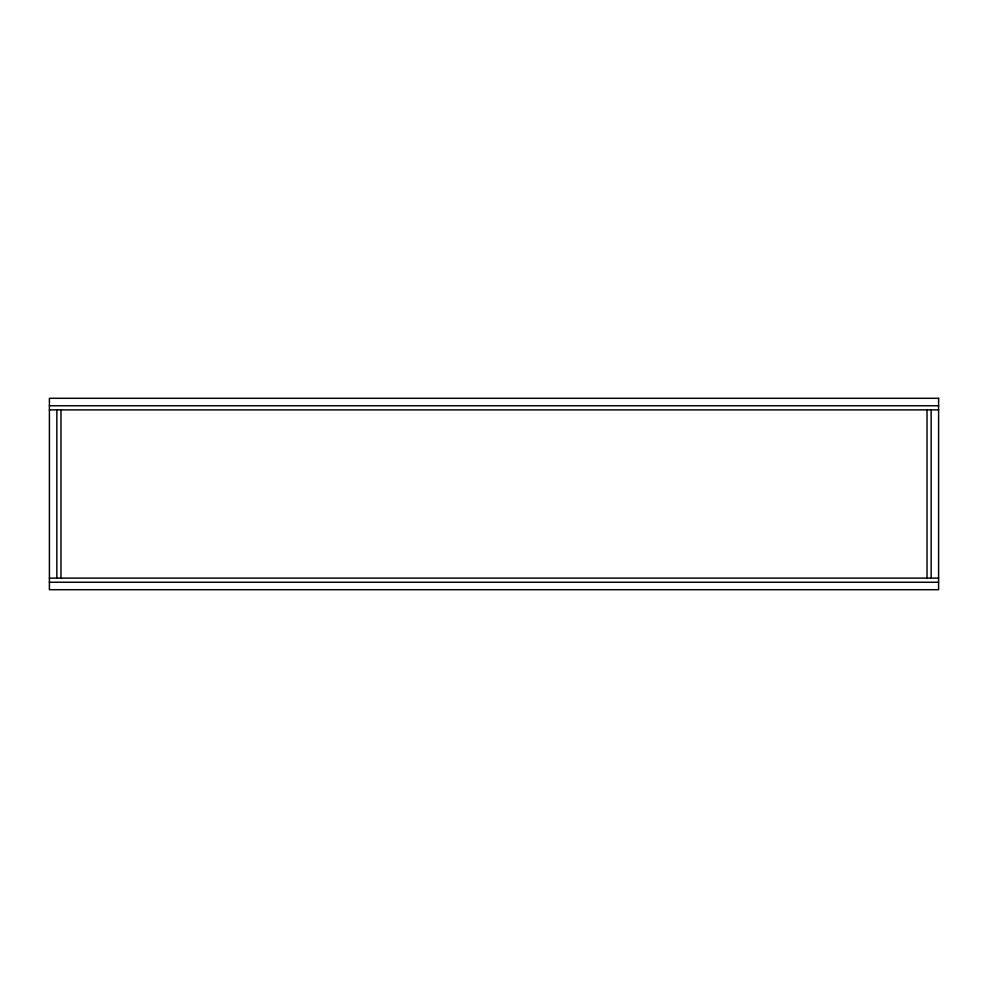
<?xml version="1.0" encoding="UTF-8"?>
<svg xmlns="http://www.w3.org/2000/svg" width="988" height="988" viewBox="0 0 988 988"><rect width="100%" height="100%" fill="white"/><g stroke="black" fill="none" stroke-linecap="round" stroke-linejoin="round"><path stroke-width="1.48" d="M49.4 405.747L938.6 405.747M49.4 409.884L938.6 409.884M49.4 578.116L938.6 578.116M49.4 582.253L938.6 582.253M931.153 409.884L931.153 578.116M927.016 409.884L927.016 578.116M60.984 409.884L60.984 578.116M56.847 409.884L56.847 578.116M938.6 398.3L49.4 398.3L49.4 589.7L938.6 589.7L938.6 398.3"/></g></svg>
